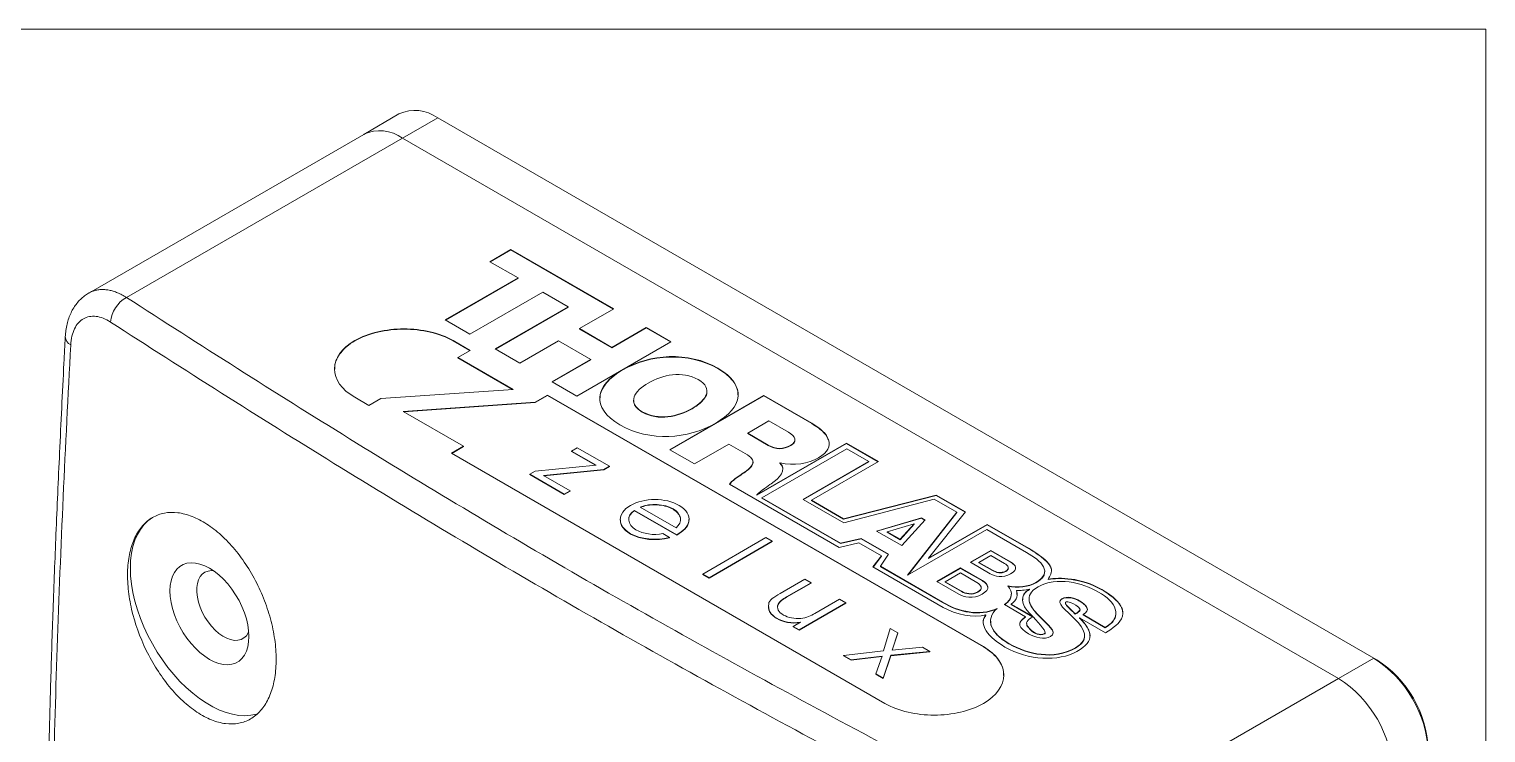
# Model space of a CAD drawing. Header units: inches. Extents: x 0.1 to 10.9, y 0 to 8.5.
# Drawn here: x 8.402 to 10.944, y 7.222 to 8.451 of the extents above; entities that cross this region are included whole.
import ezdxf

# ---------------------------------------------------------------- set-up
doc = ezdxf.new("R2010")
doc.units = ezdxf.units.IN
doc.header["$MEASUREMENT"] = 0

msp = doc.modelspace()

# ---------------------------------------------------------------- linework, layer by layer
at = {"color": 7, "linetype": 'Continuous', "lineweight": 18}
for p, q in [((0.0622, 8.4506), (10.9445, 8.4506)), ((10.9445, 0.0356), (10.9445, 8.4506)), ((9.0478, 8.3025), (8.9862, 8.267)), ((9.1153, 8.2959), (9.0537, 8.2603)), ((10.7487, 7.3529), (9.1153, 8.2959)), ((8.9862, 8.267), (8.5063, 7.9899)), ((9.0537, 8.2603), (8.5723, 7.9824)), ((10.6872, 7.3174), (9.0537, 8.2603)), ((9.2063, 8.0447), (9.2431, 8.066)), ((9.2069, 8.0444), (9.2431, 8.0654)), ((9.2431, 8.066), (9.4226, 7.9623)), ((9.2431, 8.0654), (9.2431, 8.066)), ((9.2431, 8.0654), (9.4221, 7.962)), ((9.2555, 8.0164), (9.2063, 8.0447)), ((9.1283, 7.943), (9.2555, 8.0164)), ((9.1289, 7.9427), (9.2555, 8.0158)), ((9.2555, 8.0158), (9.2555, 8.0164)), ((9.2986, 7.9917), (9.1713, 7.9182)), ((9.3431, 7.966), (9.2986, 7.9917)), ((9.2158, 7.8925), (9.3431, 7.966)), ((9.2163, 7.8922), (9.3431, 7.9654)), ((9.3431, 7.9654), (9.3431, 7.966)), ((9.4226, 7.9623), (9.3629, 7.9279)), ((9.1713, 7.9182), (9.1283, 7.943)), ((8.9707, 7.9065), (8.9707, 7.9071)), ((9.0565, 7.9269), (9.0565, 7.9275)), ((9.1721, 7.8899), (9.1424, 7.9071)), ((9.1424, 7.9065), (9.1424, 7.9071)), ((9.1716, 7.8896), (9.1424, 7.9065)), ((9.3263, 7.9067), (9.2587, 7.8677)), ((9.3828, 7.8741), (9.3263, 7.9067)), ((9.3629, 7.9279), (9.4194, 7.8952)), ((9.3629, 7.9272), (9.3629, 7.9279)), ((9.3629, 7.9272), (9.4194, 7.8946)), ((9.4194, 7.8952), (9.4791, 7.9297)), ((9.4194, 7.8946), (9.4791, 7.9291)), ((9.4791, 7.9297), (9.5221, 7.9049)), ((9.4791, 7.9291), (9.4791, 7.9297)), ((9.4791, 7.9291), (9.5215, 7.9046)), ((9.1503, 7.8773), (9.1721, 7.8899)), ((9.2587, 7.8677), (9.2158, 7.8925)), ((9.5221, 7.9049), (9.3581, 7.8103)), ((9.4194, 7.8946), (9.4194, 7.8952)), ((9.2469, 7.8216), (9.1503, 7.8773)), ((9.1503, 7.8767), (9.1503, 7.8773)), ((9.2459, 7.8215), (9.1503, 7.8767)), ((9.3152, 7.8351), (9.3828, 7.8741)), ((9.3157, 7.8348), (9.3828, 7.8735)), ((9.3828, 7.8735), (9.3828, 7.8741)), ((9.4383, 7.8558), (9.4383, 7.8564)), ((9.6041, 7.8582), (9.6041, 7.8589)), ((9.3581, 7.8103), (9.3152, 7.8351)), ((8.9707, 7.808), (8.995, 7.794)), ((8.995, 7.794), (9.016, 7.8061)), ((9.016, 7.8061), (9.2469, 7.8216)), ((9.3072, 7.8119), (9.2854, 7.7993)), ((9.3072, 7.8113), (9.2854, 7.7987)), ((10.0676, 7.3729), (9.3072, 7.8119)), ((9.3072, 7.8113), (9.3072, 7.8119)), ((10.0676, 7.3723), (9.3072, 7.8113)), ((9.5205, 7.7166), (9.6844, 7.8112)), ((9.5211, 7.7163), (9.6844, 7.8106)), ((9.5852, 7.8183), (9.5852, 7.8191)), ((9.6844, 7.8112), (9.7684, 7.7627)), ((9.6844, 7.8106), (9.6844, 7.8112)), ((9.6844, 7.8106), (9.7684, 7.7621)), ((9.2854, 7.7993), (9.0551, 7.7835)), ((9.0551, 7.7835), (9.1606, 7.7226)), ((9.2854, 7.7987), (9.0561, 7.7829)), ((9.2854, 7.7987), (9.2854, 7.7993)), ((9.4571, 7.8029), (9.4571, 7.8022)), ((9.4724, 7.7822), (9.4724, 7.7828)), ((9.5595, 7.7882), (9.5595, 7.7888)), ((9.6933, 7.7667), (9.6563, 7.7454)), ((9.7274, 7.747), (9.6933, 7.7667)), ((9.7684, 7.7621), (9.7684, 7.7627)), ((9.6563, 7.7454), (9.6923, 7.7246)), ((9.6563, 7.7448), (9.6563, 7.7454)), ((9.6563, 7.7448), (9.6923, 7.724)), ((9.7387, 7.7331), (9.7387, 7.7338)), ((9.1606, 7.7226), (9.1396, 7.7104)), ((9.1396, 7.7104), (9.8959, 7.2738)), ((9.1606, 7.722), (9.1402, 7.7101)), ((9.1606, 7.722), (9.1606, 7.7226)), ((9.349, 7.7142), (9.359, 7.72)), ((9.3916, 7.6896), (9.349, 7.7142)), ((9.349, 7.7136), (9.349, 7.7142)), ((9.3907, 7.6895), (9.349, 7.7136)), ((9.359, 7.72), (9.415, 7.6876)), ((9.5634, 7.6918), (9.5205, 7.7166)), ((9.6232, 7.7263), (9.5634, 7.6918)), ((9.6557, 7.7075), (9.6232, 7.7263)), ((9.8286, 7.728), (9.6721, 7.6377)), ((9.8286, 7.7273), (9.6721, 7.6371)), ((9.6811, 7.6328), (9.8291, 7.7183)), ((9.6923, 7.724), (9.6923, 7.7246)), ((9.7314, 7.7237), (9.7314, 7.7243)), ((9.8844, 7.6958), (9.8286, 7.728)), ((9.8286, 7.7273), (9.8286, 7.728)), ((9.8839, 7.6955), (9.8286, 7.7273)), ((9.8291, 7.7183), (9.8678, 7.696)), ((9.276, 7.6738), (9.2856, 7.6794)), ((9.2856, 7.6794), (9.3916, 7.6896)), ((9.405, 7.6819), (9.2997, 7.6716)), ((9.405, 7.6812), (9.3006, 7.6711)), ((9.415, 7.6876), (9.405, 7.6819)), ((9.415, 7.687), (9.405, 7.6812)), ((9.405, 7.6812), (9.405, 7.6819)), ((9.415, 7.687), (9.415, 7.6876)), ((9.6656, 7.6947), (9.6656, 7.6954)), ((9.7129, 7.6939), (9.7125, 7.6937)), ((9.7125, 7.693), (9.7125, 7.6937)), ((9.8678, 7.696), (9.7532, 7.6298)), ((9.8678, 7.6954), (9.7537, 7.6295)), ((9.7675, 7.6283), (9.8844, 7.6958)), ((9.8678, 7.6954), (9.8678, 7.696)), ((9.3363, 7.639), (9.276, 7.6738)), ((9.276, 7.6732), (9.276, 7.6738)), ((9.3363, 7.6383), (9.276, 7.6732)), ((9.2997, 7.6716), (9.3463, 7.6447)), ((9.6248, 7.6564), (9.816, 7.546)), ((9.6462, 7.6737), (9.6462, 7.6743)), ((9.3463, 7.6447), (9.3363, 7.639)), ((9.3463, 7.6441), (9.3363, 7.6383)), ((9.3363, 7.6383), (9.3363, 7.639)), ((9.3463, 7.6441), (9.3463, 7.6447)), ((9.6721, 7.6371), (9.6721, 7.6377)), ((9.8181, 7.5537), (9.6811, 7.6328)), ((9.6811, 7.6322), (9.6811, 7.6328)), ((9.8181, 7.5531), (9.6811, 7.6322)), ((9.7532, 7.6298), (9.8242, 7.5888)), ((9.8236, 7.5959), (9.7675, 7.6283)), ((9.7675, 7.6277), (9.7675, 7.6283)), ((9.8236, 7.5952), (9.7675, 7.6277)), ((9.9854, 7.6374), (9.8236, 7.5959)), ((9.9854, 7.6368), (9.8236, 7.5952)), ((9.8242, 7.5888), (9.9819, 7.6301)), ((9.9819, 7.6301), (10.0212, 7.6074)), ((10.0361, 7.6082), (9.9854, 7.6374)), ((9.9854, 7.6368), (9.9854, 7.6374)), ((10.0357, 7.6078), (9.9854, 7.6368)), ((9.5325, 7.5682), (9.4587, 7.6107)), ((9.4587, 7.6101), (9.4587, 7.6107)), ((9.5325, 7.5676), (9.4587, 7.6101)), ((9.5315, 7.5803), (9.4687, 7.6165)), ((9.5262, 7.6126), (9.5262, 7.6133)), ((10.0212, 7.6074), (9.9354, 7.4975)), ((10.0212, 7.6068), (9.9363, 7.498)), ((9.9718, 7.5273), (10.0361, 7.6082)), ((10.0212, 7.6068), (10.0212, 7.6074)), ((9.4338, 7.5949), (9.4338, 7.5941)), ((9.5537, 7.5945), (9.5536, 7.5908)), ((9.5536, 7.5908), (9.5536, 7.5914)), ((9.554, 7.5944), (9.554, 7.5952)), ((9.8236, 7.5952), (9.8236, 7.5959)), ((9.8812, 7.5747), (9.9598, 7.5978)), ((9.8819, 7.5743), (9.9598, 7.5972)), ((9.9468, 7.5873), (9.8995, 7.5733)), ((9.9223, 7.5602), (9.9468, 7.5873)), ((9.9223, 7.5595), (9.9468, 7.5866)), ((9.9659, 7.5943), (9.9253, 7.5493)), ((9.9354, 7.4975), (10.0735, 7.5772)), ((9.9468, 7.5866), (9.9468, 7.5873)), ((9.9598, 7.5978), (9.9659, 7.5943)), ((9.9598, 7.5972), (9.9598, 7.5978)), ((9.9598, 7.5972), (9.9655, 7.5939)), ((10.074, 7.5863), (9.9718, 7.5273)), ((10.074, 7.5857), (9.9718, 7.5267)), ((10.0735, 7.5772), (10.1428, 7.5372)), ((10.1464, 7.5445), (10.074, 7.5863)), ((10.074, 7.5857), (10.074, 7.5863)), ((10.1464, 7.5439), (10.074, 7.5857)), ((9.4518, 7.5694), (9.4518, 7.57)), ((9.5083, 7.5702), (9.5198, 7.5636)), ((9.5198, 7.563), (9.5198, 7.5636)), ((9.5325, 7.5676), (9.5325, 7.5682)), ((9.5778, 7.4996), (9.6879, 7.5631)), ((9.6989, 7.5568), (9.5888, 7.4932)), ((9.6989, 7.5561), (9.5888, 7.4926)), ((9.6879, 7.5631), (9.6989, 7.5568)), ((9.6989, 7.5561), (9.6989, 7.5568)), ((9.816, 7.546), (9.85, 7.5543)), ((9.8543, 7.5616), (9.8181, 7.5537)), ((9.8543, 7.561), (9.8181, 7.5531)), ((9.8181, 7.5531), (9.8181, 7.5537)), ((9.85, 7.5543), (9.8897, 7.5313)), ((9.9022, 7.534), (9.8543, 7.5616)), ((9.8543, 7.561), (9.8543, 7.5616)), ((9.9019, 7.5335), (9.8543, 7.561)), ((9.9253, 7.5493), (9.8812, 7.5747)), ((9.8995, 7.5727), (9.8995, 7.5733)), ((9.8995, 7.5733), (9.9223, 7.5602)), ((9.8995, 7.5727), (9.9223, 7.5595)), ((9.9223, 7.5595), (9.9223, 7.5602)), ((9.8897, 7.5313), (9.8749, 7.512)), ((9.8897, 7.5307), (9.8752, 7.5118)), ((9.8881, 7.5131), (9.9022, 7.534)), ((9.8897, 7.5307), (9.8897, 7.5313)), ((9.9718, 7.5267), (9.9718, 7.5273)), ((10.0449, 7.5201), (10.0808, 7.5408)), ((10.0454, 7.5198), (10.0808, 7.5402)), ((10.0804, 7.5319), (10.0597, 7.5199)), ((10.1044, 7.518), (10.0804, 7.5319)), ((10.0808, 7.5408), (10.1151, 7.5209)), ((10.0808, 7.5402), (10.0808, 7.5408)), ((10.0808, 7.5402), (10.1151, 7.5203)), ((10.1464, 7.5439), (10.1464, 7.5445)), ((9.5778, 7.499), (9.5778, 7.4996)), ((9.5888, 7.4932), (9.5778, 7.4996)), ((9.8749, 7.512), (9.9974, 7.4412)), ((9.9964, 7.4505), (9.8881, 7.5131)), ((9.8881, 7.5124), (9.8881, 7.5131)), ((9.9964, 7.4499), (9.8881, 7.5124)), ((9.9864, 7.4863), (10.0278, 7.5102)), ((9.9869, 7.486), (10.0278, 7.5095)), ((10.0274, 7.5015), (10.0008, 7.4861)), ((10.0561, 7.4849), (10.0274, 7.5015)), ((10.0278, 7.5102), (10.0659, 7.4881)), ((10.0278, 7.5095), (10.0278, 7.5102)), ((10.0278, 7.5095), (10.0659, 7.4875)), ((10.0793, 7.5002), (10.0449, 7.5201)), ((10.0597, 7.5199), (10.0837, 7.5061)), ((10.0597, 7.5193), (10.0597, 7.5199)), ((10.0597, 7.5193), (10.0837, 7.5055)), ((10.0837, 7.5055), (10.0837, 7.5061)), ((10.1067, 7.5041), (10.1067, 7.5047)), ((10.1111, 7.5096), (10.1111, 7.5104)), ((10.1151, 7.5203), (10.1151, 7.5209)), ((10.1746, 7.5034), (10.1746, 7.5042)), ((9.5888, 7.4926), (9.5778, 7.499)), ((9.5888, 7.4926), (9.5888, 7.4932)), ((9.7129, 7.4659), (9.756, 7.4908)), ((9.767, 7.4844), (9.7239, 7.4596)), ((9.767, 7.4838), (9.7239, 7.459)), ((9.756, 7.4908), (9.767, 7.4844)), ((9.767, 7.4838), (9.767, 7.4844)), ((10.0246, 7.4643), (9.9864, 7.4863)), ((10.0008, 7.4861), (10.0295, 7.4696)), ((10.0008, 7.4855), (10.0008, 7.4861)), ((10.0008, 7.4855), (10.0295, 7.469)), ((10.0638, 7.4752), (10.0638, 7.476)), ((10.0659, 7.4875), (10.0659, 7.4881)), ((10.1594, 7.4843), (10.1594, 7.4849)), ((10.1804, 7.49), (10.1804, 7.4906)), ((9.7239, 7.459), (9.7239, 7.4596)), ((9.8278, 7.4493), (9.7463, 7.4023)), ((9.8278, 7.4487), (9.7463, 7.4017)), ((9.7737, 7.4308), (9.8167, 7.4557)), ((9.8167, 7.4557), (9.8278, 7.4493)), ((9.8278, 7.4487), (9.8278, 7.4493)), ((9.9964, 7.4499), (9.9964, 7.4505)), ((10.0295, 7.469), (10.0295, 7.4696)), ((10.0578, 7.4679), (10.0578, 7.4685)), ((10.1165, 7.4643), (10.1165, 7.4651)), ((10.1253, 7.4703), (10.1253, 7.4709)), ((10.1473, 7.4563), (10.1473, 7.4555)), ((10.1478, 7.4726), (10.1478, 7.4732)), ((10.2043, 7.4557), (10.2043, 7.4563)), ((10.2107, 7.4493), (10.2107, 7.4485)), ((10.2356, 7.4522), (10.2356, 7.4528)), ((10.2744, 7.4718), (10.2744, 7.4724)), ((9.6926, 7.4438), (9.6926, 7.443)), ((9.7095, 7.4465), (9.7085, 7.4415)), ((9.7095, 7.4465), (9.7095, 7.4471)), ((10.0719, 7.4277), (10.0719, 7.4283)), ((10.1042, 7.4463), (10.1412, 7.425)), ((10.1161, 7.4467), (10.1161, 7.4473)), ((10.1535, 7.4258), (10.1161, 7.4473)), ((10.1535, 7.4252), (10.1161, 7.4467)), ((10.1412, 7.4243), (10.1412, 7.425)), ((10.1535, 7.4252), (10.1535, 7.4258)), ((10.1639, 7.427), (10.1639, 7.4276)), ((10.228, 7.4296), (10.228, 7.4302)), ((10.2337, 7.4334), (10.2337, 7.434)), ((10.2354, 7.4232), (10.2806, 7.3971)), ((10.2354, 7.4226), (10.2354, 7.4232)), ((10.2364, 7.4372), (10.2364, 7.438)), ((10.2803, 7.4065), (10.2417, 7.4288)), ((10.2417, 7.4282), (10.2417, 7.4288)), ((10.2803, 7.4059), (10.2417, 7.4282)), ((10.2989, 7.4308), (10.2989, 7.4316)), ((9.7069, 7.4221), (9.7069, 7.4227)), ((9.7358, 7.4083), (9.7485, 7.4156)), ((9.7463, 7.4023), (9.7358, 7.4083)), ((9.7358, 7.4077), (9.7358, 7.4083)), ((9.7463, 7.4017), (9.7358, 7.4077)), ((9.7463, 7.4017), (9.7463, 7.4023)), ((9.7485, 7.4156), (9.7482, 7.4158)), ((9.7482, 7.4155), (9.7482, 7.4158)), ((9.893, 7.3654), (9.9052, 7.4046)), ((9.9052, 7.4046), (9.9182, 7.3971)), ((10.0801, 7.4178), (10.0801, 7.417)), ((10.143, 7.4137), (10.143, 7.413)), ((10.1481, 7.404), (10.1481, 7.4046)), ((10.2362, 7.4218), (10.2362, 7.4224)), ((10.2803, 7.4059), (10.2803, 7.4065)), ((9.9182, 7.3971), (9.9083, 7.3665)), ((9.9083, 7.3665), (9.9614, 7.3722)), ((9.9182, 7.3965), (9.9085, 7.3665)), ((9.9182, 7.3965), (9.9182, 7.3971)), ((9.9614, 7.3722), (9.9743, 7.3647)), ((10.0676, 7.3723), (10.0676, 7.3729)), ((10.1122, 7.3779), (10.1122, 7.3785)), ((10.1744, 7.3951), (10.1744, 7.3957)), ((10.1755, 7.3966), (10.1755, 7.3973)), ((10.2441, 7.3913), (10.2441, 7.3921)), ((9.8237, 7.3576), (9.893, 7.3654)), ((9.8367, 7.3501), (9.8237, 7.3576)), ((9.8237, 7.357), (9.8237, 7.3576)), ((9.8367, 7.3495), (9.8237, 7.357)), ((9.8909, 7.3564), (9.8367, 7.3501)), ((9.8906, 7.3558), (9.8367, 7.3495)), ((9.8367, 7.3495), (9.8367, 7.3501)), ((9.8799, 7.3252), (9.8909, 7.3564)), ((9.9062, 7.3578), (9.8928, 7.3177)), ((9.9062, 7.3571), (9.8928, 7.3171)), ((9.9743, 7.3647), (9.9062, 7.3578)), ((9.9743, 7.3641), (9.9062, 7.3571)), ((9.9062, 7.3571), (9.9062, 7.3578)), ((9.9743, 7.3641), (9.9743, 7.3647)), ((10.2282, 7.3703), (10.2282, 7.3709)), ((10.6872, 7.3174), (10.7487, 7.3529)), ((10.754, 7.3498), (10.7487, 7.3529)), ((9.8799, 7.3246), (9.8799, 7.3252)), ((9.8928, 7.3177), (9.8799, 7.3252)), ((9.8928, 7.3171), (9.8799, 7.3246)), ((9.8928, 7.3171), (9.8928, 7.3177)), ((10.2057, 7.0394), (10.6872, 7.3174))]:
    msp.add_line(p, q, dxfattribs=at)
at = {"color": 7, "linetype": 'Continuous', "lineweight": 18, "flags": 128}
for points in [[(8.6182, 7.5985), (8.6174, 7.598), (8.6096, 7.5923), (8.6027, 7.5855), (8.5965, 7.5775), (8.5913, 7.5685), (8.5869, 7.5585), (8.5835, 7.5475), (8.581, 7.5358), (8.5795, 7.5232), (8.579, 7.51), (8.5795, 7.4962), (8.581, 7.4819), (8.5835, 7.4673), (8.5869, 7.4524), (8.5913, 7.4373), (8.5965, 7.4222), (8.6027, 7.4072), (8.6096, 7.3923), (8.6174, 7.3777), (8.6258, 7.3635), (8.6349, 7.3497), (8.6446, 7.3365), (8.6548, 7.324), (8.6655, 7.3123), (8.6765, 7.3015), (8.6879, 7.2915), (8.6994, 7.2826), (8.7111, 7.2747), (8.7228, 7.2679), (8.7344, 7.2623), (8.746, 7.258), (8.7573, 7.2548), (8.7683, 7.253), (8.779, 7.2524), (8.7892, 7.2531), (8.7989, 7.255), (8.8011, 7.2557)], [(8.7859, 7.3905), (8.7854, 7.4004), (8.7839, 7.4107), (8.7814, 7.4213), (8.778, 7.4321), (8.7737, 7.4428), (8.7686, 7.4533), (8.7627, 7.4635), (8.7561, 7.4732), (8.749, 7.4823), (8.7414, 7.4906), (8.7335, 7.4981), (8.7253, 7.5045), (8.717, 7.5099), (8.7087, 7.5141), (8.7005, 7.5171), (8.6925, 7.5188), (8.6849, 7.5193), (8.6778, 7.5184), (8.6713, 7.5163), (8.6654, 7.5129), (8.6602, 7.5083), (8.6559, 7.5025), (8.6525, 7.4957), (8.65, 7.488), (8.6485, 7.4794), (8.648, 7.4701), (8.6485, 7.4602), (8.65, 7.4499), (8.6525, 7.4393), (8.6559, 7.4285), (8.6602, 7.4178), (8.6654, 7.4073), (8.6713, 7.3971), (8.6778, 7.3874), (8.6849, 7.3783), (8.6925, 7.37), (8.7005, 7.3625), (8.7087, 7.3561), (8.717, 7.3507), (8.7253, 7.3465), (8.7335, 7.3435), (8.7414, 7.3417), (8.749, 7.3413), (8.7561, 7.3422), (8.7627, 7.3443), (8.7686, 7.3477), (8.7737, 7.3523), (8.778, 7.3581), (8.7814, 7.3649), (8.7839, 7.3726), (8.7854, 7.3812), (8.7859, 7.3905)], [(8.7239, 7.5055), (8.7204, 7.5057), (8.7145, 7.5049), (8.7092, 7.5029), (8.7046, 7.4996), (8.7008, 7.4952), (8.6979, 7.4897), (8.6959, 7.4832), (8.6949, 7.4759), (8.6949, 7.4679), (8.6959, 7.4595), (8.6979, 7.4507), (8.7008, 7.4418), (8.7046, 7.433), (8.7092, 7.4244), (8.7145, 7.4163), (8.7204, 7.4087), (8.7268, 7.4019), (8.7334, 7.3961), (8.7403, 7.3913), (8.7472, 7.3876), (8.7539, 7.3851), (8.7605, 7.3839), (8.7666, 7.384), (8.7722, 7.3854), (8.7771, 7.3881), (8.7814, 7.3919), (8.7847, 7.3969), (8.7856, 7.3987)]]:
    msp.add_lwpolyline(points, dxfattribs=at)
at = {"color": 7, "linetype": 'Continuous', "lineweight": 18}
for centre, radius, start, end in [((9.0758, 8.2415), 0.0672, 54.0172, 114.6724), ((9.0143, 8.206), 0.0672, 54.0172, 114.6724), ((8.5996, 7.9341), 0.0555, 119.5204, 174.4674), ((10.6374, 7.1785), 0.2069, 2.5242, 57.4758), ((10.6489, 7.1851), 0.1954, 2.5243, 57.4757), ((10.5759, 7.1429), 0.2069, 2.5243, 57.4757), ((10.5759, 7.1429), 0.2069, 2.5242, 57.4758)]:
    msp.add_arc(centre, radius, start, end, dxfattribs=at)
at = {"color": 8, "linetype": 'Continuous', "lineweight": 18}
msp.add_arc((8.4827, 7.9147), 0.0172, 183.3155, 243.1174, dxfattribs=at)
at = {"color": 7, "linetype": 'Continuous', "lineweight": 18}
for points, knots in [([(8.5062, 7.9899), (8.5037, 7.9883), (8.4986, 7.9851), (8.4917, 7.9791), (8.4855, 7.9721), (8.48, 7.9643), (8.4752, 7.9556), (8.4714, 7.946), (8.4684, 7.9358), (8.4664, 7.925), (8.4658, 7.9174), (8.4655, 7.9137)], [0, 0, 0, 0, 0.100606, 0.204378, 0.310286, 0.418442, 0.52958, 0.644147, 0.762002, 0.881695, 1, 1, 1, 1]), ([(8.5723, 7.9824), (8.7006, 7.8994), (8.83, 7.8171), (9.0928, 7.6546), (9.2263, 7.5745), (9.4986, 7.4173), (9.6374, 7.3402), (9.9191, 7.1883), (10.0619, 7.1135), (10.2057, 7.0394)], [0, 0, 0, 0, 0.25, 0.25, 0.5, 0.5, 0.75, 0.75, 1, 1, 1, 1]), ([(8.5443, 7.9394), (8.5401, 7.9422), (8.5358, 7.9444), (8.5274, 7.9477), (8.5232, 7.9488), (8.5151, 7.9497), (8.5112, 7.9496), (8.5038, 7.9482), (8.5003, 7.9469), (8.4906, 7.9414), (8.4853, 7.9354), (8.4778, 7.9198), (8.4755, 7.9102), (8.4749, 7.8993)], [0, 0, 0, 0, 0.125, 0.125, 0.25, 0.25, 0.375, 0.375, 0.5, 0.5, 0.75, 0.75, 1, 1, 1, 1]), ([(10.1808, 6.9947), (10.0368, 7.0691), (9.8938, 7.1441), (9.6117, 7.2965), (9.3337, 7.4511), (9.0661, 7.6115), (8.8026, 7.7741), (8.6729, 7.8564), (8.5443, 7.9394)], [0, 0, 0, 0, 0.25, 0.25, 0.5, 0.75, 0.75, 1, 1, 1, 1]), ([(8.4655, 7.9137), (8.4647, 7.8984), (8.4611, 7.8308), (8.4556, 7.7159), (8.4492, 7.5725), (8.4441, 7.4398), (8.44, 7.3156), (8.4368, 7.1942), (8.4345, 7.0749), (8.4332, 6.9575), (8.4329, 6.8456), (8.4335, 6.7372), (8.435, 6.6291), (8.4373, 6.5184), (8.4405, 6.4036), (8.4447, 6.2838), (8.4499, 6.1579), (8.4563, 6.0241), (8.4616, 5.9213), (8.4649, 5.8629), (8.4655, 5.852)], [0, 0, 0, 0, 0.021682, 0.095397, 0.162704, 0.225261, 0.284132, 0.340031, 0.399258, 0.455659, 0.509634, 0.561554, 0.613791, 0.667983, 0.724414, 0.783495, 0.845788, 0.912087, 0.983596, 1, 1, 1, 1]), ([(8.9707, 7.9065), (8.9658, 7.9033), (8.9561, 7.8971), (8.9456, 7.8861), (8.9386, 7.8746), (8.9353, 7.8647), (8.9356, 7.8588), (8.9357, 7.8569)], [0, 0, 0, 0, 0.231157, 0.456279, 0.677939, 0.897888, 1, 1, 1, 1]), ([(8.4749, 7.8993), (8.4656, 7.7225), (8.4573, 7.5462), (8.4453, 7.196), (8.4418, 7.0222), (8.4418, 6.6784), (8.4453, 6.5083), (8.4573, 6.1713), (8.4656, 6.0042), (8.4749, 5.8379)], [0, 0, 0, 0, 0.25, 0.25, 0.5, 0.5, 0.75, 0.75, 1, 1, 1, 1]), ([(9.4334, 7.76), (9.3816, 7.79), (9.3903, 7.8288), (9.438, 7.8562), (9.4381, 7.8563), (9.4382, 7.8563), (9.4383, 7.8564)], [2, 2, 2, 2, 3, 3, 3, 3.002118, 3.002118, 3.002118, 3.002118]), ([(9.3985, 7.8051), (9.3987, 7.8083), (9.399, 7.8153), (9.404, 7.8258), (9.4122, 7.8365), (9.4236, 7.8467), (9.4333, 7.8527), (9.4383, 7.8558)], [0, 0, 0, 0, 0.1676076, 0.3656629, 0.5690956, 0.7800444, 1, 1, 1, 1]), ([(9.6041, 7.8589), (9.6561, 7.8289), (9.6476, 7.7901), (9.6001, 7.7626), (9.5526, 7.7351), (9.4854, 7.7301), (9.4334, 7.76)], [0, 0, 0, 0, 1, 1, 1, 2, 2, 2, 2]), ([(9.6041, 7.8582), (9.6089, 7.8553), (9.6181, 7.8495), (9.6285, 7.8397), (9.6355, 7.8297), (9.6392, 7.8205), (9.6392, 7.8147), (9.6392, 7.8124)], [0, 0, 0, 0, 0.236515, 0.456226, 0.663886, 0.864088, 1, 1, 1, 1]), ([(9.5595, 7.7882), (9.5627, 7.7902), (9.5692, 7.7942), (9.577, 7.801), (9.5825, 7.8082), (9.5854, 7.8141), (9.5849, 7.8175), (9.5848, 7.8184)], [0, 0, 0, 0, 0.241488, 0.477773, 0.70551, 0.924663, 1, 1, 1, 1]), ([(9.4576, 7.8023), (9.4576, 7.8005), (9.4576, 7.7961), (9.4624, 7.7889), (9.469, 7.7845), (9.4724, 7.7822)], [0, 0, 0, 0, 0.2310145, 0.5925702, 1, 1, 1, 1]), ([(9.7684, 7.7621), (9.7723, 7.7597), (9.78, 7.7549), (9.7892, 7.7468), (9.7956, 7.7382), (9.7986, 7.7313), (9.7983, 7.7274), (9.7982, 7.7265)], [0, 0, 0, 0, 0.244088, 0.482383, 0.712022, 0.933421, 1, 1, 1, 1]), ([(9.7314, 7.7237), (9.7333, 7.725), (9.7368, 7.7274), (9.739, 7.731), (9.7386, 7.7328), (9.7385, 7.7331)], [0, 0, 0, 0, 0.478146, 0.901382, 1, 1, 1, 1]), ([(9.6462, 7.6737), (9.6487, 7.6754), (9.6537, 7.6787), (9.6601, 7.684), (9.6641, 7.6891), (9.6658, 7.6928), (9.6655, 7.6945), (9.6655, 7.6947)], [0, 0, 0, 0, 0.277327, 0.5443814, 0.7929018, 0.9688881, 1, 1, 1, 1]), ([(8.6068, 7.3664), (8.6125, 7.3548), (8.6186, 7.3438), (8.632, 7.3228), (8.6393, 7.3127), (8.6544, 7.2942), (8.6623, 7.2858), (8.6785, 7.2708), (8.6869, 7.2641), (8.7037, 7.253), (8.7121, 7.2485), (8.7288, 7.2418), (8.7371, 7.2396), (8.753, 7.2375), (8.7608, 7.2377), (8.7755, 7.2405), (8.7824, 7.243), (8.7951, 7.2504), (8.801, 7.2553), (8.8114, 7.2671), (8.8159, 7.274), (8.8235, 7.2897), (8.8266, 7.2986), (8.8311, 7.3175), (8.8325, 7.3277), (8.8337, 7.3494), (8.8335, 7.3607), (8.8314, 7.3839), (8.8295, 7.3959), (8.8241, 7.4201), (8.8206, 7.4321), (8.8122, 7.456), (8.8072, 7.468), (8.796, 7.4909), (8.7898, 7.5019), (8.7763, 7.5231), (8.769, 7.5331), (8.7537, 7.5514), (8.7457, 7.5598), (8.7291, 7.5748), (8.7207, 7.5813), (8.7037, 7.5923), (8.6951, 7.5968), (8.6781, 7.6034), (8.6698, 7.6056), (8.6537, 7.6075), (8.6458, 7.6073), (8.6311, 7.6045), (8.6242, 7.602), (8.6113, 7.5946), (8.6055, 7.5897), (8.5952, 7.5781), (8.5907, 7.5711), (8.5833, 7.5554), (8.5804, 7.5468), (8.5761, 7.528), (8.5748, 7.5176), (8.5738, 7.4962), (8.5741, 7.4851), (8.5765, 7.4619), (8.5785, 7.4499), (8.5868, 7.414), (8.5955, 7.3895), (8.6068, 7.3664)], [0, 0, 0, 0, 0.03125, 0.03125, 0.0625, 0.0625, 0.09375, 0.09375, 0.125, 0.125, 0.15625, 0.15625, 0.1875, 0.1875, 0.21875, 0.21875, 0.25, 0.25, 0.28125, 0.28125, 0.3125, 0.3125, 0.34375, 0.34375, 0.375, 0.375, 0.40625, 0.40625, 0.4375, 0.4375, 0.46875, 0.46875, 0.5, 0.5, 0.53125, 0.53125, 0.5625, 0.5625, 0.59375, 0.59375, 0.625, 0.625, 0.65625, 0.65625, 0.6875, 0.6875, 0.71875, 0.71875, 0.75, 0.75, 0.78125, 0.78125, 0.8125, 0.8125, 0.84375, 0.84375, 0.875, 0.875, 0.90625, 0.90625, 0.9375, 0.9375, 1, 1, 1, 1]), ([(9.4587, 7.6101), (9.4563, 7.6083), (9.4516, 7.6045), (9.4487, 7.5989), (9.449, 7.5955), (9.4491, 7.5945)], [0, 0, 0, 0, 0.407228, 0.812539, 1, 1, 1, 1]), ([(9.4694, 7.6161), (9.4726, 7.6172), (9.4792, 7.6194), (9.4905, 7.6206), (9.5028, 7.6202), (9.5155, 7.6178), (9.5226, 7.6144), (9.5262, 7.6126)], [0, 0, 0, 0, 0.178749, 0.365999, 0.552484, 0.773697, 1, 1, 1, 1]), ([(9.5262, 7.6126), (9.5288, 7.6109), (9.5339, 7.6075), (9.5377, 7.6012), (9.5395, 7.5966), (9.539, 7.5944), (9.539, 7.5943)], [0, 0, 0, 0, 0.333855, 0.662575, 0.990408, 1, 1, 1, 1]), ([(9.4518, 7.5694), (9.4487, 7.5714), (9.4427, 7.5754), (9.437, 7.5824), (9.434, 7.5888), (9.4341, 7.5927), (9.4341, 7.5942)], [0, 0, 0, 0, 0.289682, 0.568646, 0.84183, 1, 1, 1, 1]), ([(10.1862, 7.505), (10.1862, 7.5054), (10.1866, 7.5081), (10.1845, 7.513), (10.1798, 7.5197), (10.172, 7.527), (10.1608, 7.5353), (10.1515, 7.5408), (10.1464, 7.5439)], [0, 0, 0, 0, 0.024124, 0.174209, 0.319369, 0.499004, 0.72279, 1, 1, 1, 1]), ([(10.1067, 7.5041), (10.1078, 7.5049), (10.11, 7.5064), (10.1113, 7.5085), (10.1111, 7.5096), (10.111, 7.5097)], [0, 0, 0, 0, 0.5050316, 0.9330981, 1, 1, 1, 1]), ([(10.1151, 7.5203), (10.1168, 7.5193), (10.1199, 7.5172), (10.1232, 7.5136), (10.1236, 7.511), (10.1238, 7.5098)], [0, 0, 0, 0, 0.350739, 0.688957, 1, 1, 1, 1]), ([(10.1744, 7.5035), (10.1742, 7.5016), (10.174, 7.4972), (10.1688, 7.4904), (10.1627, 7.4864), (10.1594, 7.4843)], [0, 0, 0, 0, 0.260166, 0.603096, 1, 1, 1, 1]), ([(10.0578, 7.4679), (10.0593, 7.4689), (10.0621, 7.4708), (10.0639, 7.4736), (10.0637, 7.475), (10.0636, 7.4753)], [0, 0, 0, 0, 0.490106, 0.899018, 1, 1, 1, 1]), ([(10.0659, 7.4875), (10.0677, 7.4863), (10.0713, 7.4841), (10.0748, 7.4801), (10.0751, 7.4772), (10.0753, 7.4759)], [0, 0, 0, 0, 0.355155, 0.698906, 1, 1, 1, 1]), ([(10.1163, 7.4644), (10.1162, 7.4628), (10.116, 7.4586), (10.1121, 7.452), (10.1069, 7.4478), (10.1042, 7.4457)], [0, 0, 0, 0, 0.244425, 0.614255, 1, 1, 1, 1]), ([(10.1262, 7.4638), (10.1262, 7.4645), (10.1264, 7.4666), (10.1258, 7.4688), (10.1253, 7.4703)], [0, 0, 0, 0, 0.291264, 1, 1, 1, 1]), ([(10.1478, 7.4726), (10.145, 7.4706), (10.1394, 7.4666), (10.1361, 7.4601), (10.1363, 7.4561), (10.1364, 7.4547)], [0, 0, 0, 0, 0.390572, 0.782828, 1, 1, 1, 1]), ([(10.1639, 7.427), (10.1611, 7.4299), (10.1556, 7.4358), (10.1497, 7.4451), (10.1467, 7.4519), (10.1474, 7.4554), (10.1474, 7.4556)], [0, 0, 0, 0, 0.3323877, 0.6600024, 0.9754198, 1, 1, 1, 1]), ([(10.2043, 7.4557), (10.203, 7.4549), (10.201, 7.4534), (10.2011, 7.4515), (10.2011, 7.4507)], [0, 0, 0, 0, 0.589778, 1, 1, 1, 1]), ([(10.228, 7.4296), (10.2257, 7.4318), (10.2217, 7.4356), (10.2165, 7.4406), (10.213, 7.4442), (10.2114, 7.4466), (10.2106, 7.448), (10.2107, 7.4486), (10.2108, 7.4486)], [0, 0, 0, 0, 0.354508, 0.622132, 0.814753, 0.917879, 0.993418, 1, 1, 1, 1]), ([(10.249, 7.4372), (10.249, 7.4372), (10.2493, 7.4383), (10.248, 7.4417), (10.2439, 7.447), (10.2384, 7.4504), (10.2356, 7.4522)], [0, 0, 0, 0, 0.003545, 0.188656, 0.582218, 1, 1, 1, 1]), ([(10.3109, 7.4311), (10.3108, 7.4332), (10.3105, 7.438), (10.3066, 7.4456), (10.2995, 7.4541), (10.2888, 7.463), (10.2795, 7.4687), (10.2744, 7.4718)], [0, 0, 0, 0, 0.134111, 0.305757, 0.502065, 0.730909, 1, 1, 1, 1]), ([(9.7069, 7.4221), (9.7042, 7.4239), (9.6988, 7.4274), (9.6944, 7.4336), (9.6926, 7.439), (9.6928, 7.4421), (9.6929, 7.4431)], [0, 0, 0, 0, 0.3005583, 0.6035103, 0.8672361, 1, 1, 1, 1]), ([(10.0719, 7.4277), (10.0707, 7.4258), (10.0682, 7.422), (10.0671, 7.4177), (10.0675, 7.4154), (10.0675, 7.4153)], [0, 0, 0, 0, 0.460682, 0.972735, 1, 1, 1, 1]), ([(10.1412, 7.4243), (10.1386, 7.4225), (10.134, 7.4191), (10.1308, 7.4144), (10.1313, 7.412), (10.1314, 7.4115)], [0, 0, 0, 0, 0.491087, 0.897356, 1, 1, 1, 1]), ([(10.1893, 7.3963), (10.1893, 7.3964), (10.1897, 7.3979), (10.188, 7.4011), (10.1848, 7.4062), (10.1789, 7.4123), (10.1716, 7.4194), (10.1665, 7.4244), (10.1639, 7.427)], [0, 0, 0, 0, 0.012334, 0.134026, 0.275832, 0.49461, 0.739592, 1, 1, 1, 1]), ([(10.2362, 7.4373), (10.2362, 7.4367), (10.2361, 7.4353), (10.2346, 7.4341), (10.2337, 7.4334)], [0, 0, 0, 0, 0.389783, 1, 1, 1, 1]), ([(10.2986, 7.4309), (10.2986, 7.4294), (10.2987, 7.4255), (10.2957, 7.4192), (10.2898, 7.412), (10.2835, 7.408), (10.2803, 7.4059)], [0, 0, 0, 0, 0.157368, 0.41991, 0.696604, 1, 1, 1, 1]), ([(10.1122, 7.3779), (10.1082, 7.3804), (10.1004, 7.3853), (10.091, 7.3935), (10.0843, 7.4022), (10.0804, 7.4101), (10.0805, 7.4151), (10.0805, 7.4171)], [0, 0, 0, 0, 0.228985, 0.449898, 0.662383, 0.867673, 1, 1, 1, 1]), ([(10.1481, 7.404), (10.1469, 7.4053), (10.1447, 7.4077), (10.143, 7.4109), (10.1432, 7.4126), (10.1432, 7.413)], [0, 0, 0, 0, 0.474814, 0.853681, 1, 1, 1, 1]), ([(10.2534, 7.3913), (10.2535, 7.3926), (10.2537, 7.3967), (10.2505, 7.4039), (10.2446, 7.4128), (10.2391, 7.4187), (10.2362, 7.4218)], [0, 0, 0, 0, 0.113132, 0.381798, 0.675726, 1, 1, 1, 1]), ([(10.1026, 7.3228), (10.1027, 7.3249), (10.1029, 7.3311), (10.0994, 7.3411), (10.0925, 7.3524), (10.082, 7.3631), (10.0725, 7.3692), (10.0676, 7.3723)], [0, 0, 0, 0, 0.117557, 0.333617, 0.551444, 0.772745, 1, 1, 1, 1]), ([(10.1754, 7.3966), (10.1754, 7.3965), (10.1755, 7.3962), (10.1753, 7.3958), (10.175, 7.3953), (10.1746, 7.3952), (10.1744, 7.3951)], [0, 0, 0, 0, 0.226683, 0.523758, 0.773779, 1, 1, 1, 1]), ([(10.244, 7.3914), (10.2438, 7.3891), (10.2432, 7.3841), (10.2379, 7.3767), (10.2315, 7.3725), (10.2282, 7.3703)], [0, 0, 0, 0, 0.297581, 0.627114, 1, 1, 1, 1])]:
    msp.add_open_spline(points, degree=3, knots=knots, dxfattribs=at)
at = {"color": 8, "linetype": 'Continuous', "lineweight": 18}
msp.add_open_spline([(8.5064, 7.9897), (8.5069, 7.9901), (8.5093, 7.9919), (8.5141, 7.9936), (8.5205, 7.9954), (8.5272, 7.9962), (8.5343, 7.9962), (8.5417, 7.9952), (8.5491, 7.9933), (8.5567, 7.9906), (8.5644, 7.9871), (8.5696, 7.984), (8.5723, 7.9824)], degree=3, knots=[0, 0, 0, 0, 0.033567, 0.142529, 0.247837, 0.353877, 0.462225, 0.57137, 0.676633, 0.782624, 0.890915, 1, 1, 1, 1], dxfattribs=at)
at = {"color": 7, "linetype": 'Continuous', "lineweight": 18}
for points in [[(8.9707, 7.9071), (8.9235, 7.8798), (8.9235, 7.8352), (8.9707, 7.808)], [(9.0565, 7.9275), (9.0254, 7.9275), (8.9943, 7.9207), (8.9707, 7.9071)], [(9.0565, 7.9269), (9.0254, 7.9269), (8.9943, 7.9201), (8.9707, 7.9065)], [(9.1424, 7.9071), (9.1187, 7.9207), (9.0876, 7.9275), (9.0565, 7.9275)], [(9.1424, 7.9065), (9.1187, 7.9201), (9.0876, 7.9269), (9.0565, 7.9269)], [(9.4383, 7.8564), (9.4856, 7.8836), (9.5524, 7.8886), (9.6041, 7.8589)], [(9.4383, 7.8558), (9.4856, 7.883), (9.5524, 7.888), (9.6041, 7.8582)], [(9.4829, 7.833), (9.4585, 7.819), (9.4448, 7.7988), (9.4724, 7.7828)], [(9.5699, 7.839), (9.5422, 7.855), (9.5072, 7.8471), (9.4829, 7.833)], [(9.5595, 7.7888), (9.5838, 7.8029), (9.5976, 7.8231), (9.5699, 7.839)], [(9.4724, 7.7828), (9.5001, 7.7668), (9.5351, 7.7748), (9.5595, 7.7888)], [(9.4724, 7.7822), (9.5001, 7.7662), (9.5351, 7.7741), (9.5595, 7.7882)], [(9.7684, 7.7627), (9.7975, 7.7459), (9.813, 7.7218), (9.7799, 7.7027)], [(9.7314, 7.7243), (9.7436, 7.7313), (9.7394, 7.7401), (9.7274, 7.747)], [(9.6462, 7.6743), (9.6616, 7.6845), (9.6758, 7.6959), (9.6557, 7.7075)], [(9.6923, 7.7246), (9.7052, 7.7171), (9.719, 7.7171), (9.7314, 7.7243)], [(9.6923, 7.724), (9.7052, 7.7165), (9.719, 7.7165), (9.7314, 7.7237)], [(9.7799, 7.7027), (9.7622, 7.6925), (9.7369, 7.6878), (9.7129, 7.6939)], [(9.7125, 7.6937), (9.7259, 7.6811), (9.7114, 7.6669), (9.6972, 7.6571)], [(9.7125, 7.693), (9.7162, 7.6895), (9.7178, 7.6859), (9.7178, 7.6823)], [(9.6248, 7.6564), (9.6266, 7.6617), (9.642, 7.6714), (9.6462, 7.6743)], [(9.6248, 7.6557), (9.6266, 7.6611), (9.642, 7.6707), (9.6462, 7.6737)], [(9.6972, 7.6571), (9.6926, 7.6539), (9.6788, 7.6449), (9.6721, 7.6377)], [(9.4516, 7.6193), (9.4753, 7.633), (9.513, 7.6331), (9.5367, 7.6194)], [(9.4518, 7.57), (9.4279, 7.5838), (9.4278, 7.6056), (9.4516, 7.6193)], [(9.4587, 7.6107), (9.4438, 7.6015), (9.4462, 7.5855), (9.4613, 7.5768)], [(9.4687, 7.6165), (9.4864, 7.6236), (9.5109, 7.6221), (9.5262, 7.6133)], [(9.5262, 7.6133), (9.5413, 7.6046), (9.5431, 7.5903), (9.5315, 7.5803)], [(9.5367, 7.6194), (9.5495, 7.612), (9.5555, 7.6019), (9.5536, 7.5914)], [(9.4613, 7.5768), (9.4733, 7.5698), (9.4923, 7.5666), (9.5083, 7.5702)], [(9.5536, 7.5914), (9.5519, 7.5816), (9.544, 7.5751), (9.5325, 7.5682)], [(9.5536, 7.5908), (9.5519, 7.581), (9.544, 7.5745), (9.5325, 7.5676)], [(9.5198, 7.5636), (9.4978, 7.5574), (9.469, 7.5601), (9.4518, 7.57)], [(9.5198, 7.563), (9.4978, 7.5568), (9.469, 7.5595), (9.4518, 7.5694)], [(10.1428, 7.5372), (10.1688, 7.5227), (10.1902, 7.5027), (10.1594, 7.4849)], [(10.1804, 7.4906), (10.1867, 7.5022), (10.1991, 7.5141), (10.1464, 7.5445)], [(10.1152, 7.5), (10.1019, 7.4923), (10.0869, 7.4958), (10.0793, 7.5002)], [(10.0837, 7.5061), (10.0891, 7.503), (10.099, 7.5002), (10.1067, 7.5047)], [(10.0837, 7.5055), (10.0891, 7.5024), (10.099, 7.4996), (10.1067, 7.5041)], [(10.1067, 7.5047), (10.1145, 7.5092), (10.1109, 7.5143), (10.1044, 7.518)], [(10.1151, 7.5209), (10.1245, 7.5155), (10.1288, 7.5079), (10.1152, 7.5)], [(10.0578, 7.4685), (10.0679, 7.4743), (10.0638, 7.4804), (10.0561, 7.4849)], [(10.0659, 7.4881), (10.0763, 7.4821), (10.081, 7.4735), (10.0653, 7.4645)], [(10.1101, 7.4789), (10.1205, 7.4681), (10.1179, 7.4557), (10.1042, 7.4463)], [(10.1594, 7.4849), (10.1462, 7.4772), (10.1275, 7.4756), (10.1101, 7.4789)], [(10.1594, 7.4843), (10.1462, 7.4766), (10.1275, 7.475), (10.1101, 7.4783)], [(10.1639, 7.4276), (10.1487, 7.4433), (10.136, 7.4616), (10.1631, 7.4772)], [(10.1631, 7.4772), (10.1954, 7.4958), (10.2406, 7.4843), (10.2685, 7.4682)], [(10.2744, 7.4724), (10.2374, 7.4938), (10.201, 7.494), (10.1804, 7.4906)], [(10.2744, 7.4718), (10.2374, 7.4932), (10.201, 7.4933), (10.1804, 7.49)], [(9.6929, 7.4477), (9.6932, 7.4535), (9.7022, 7.4597), (9.7129, 7.4659)], [(9.7239, 7.4596), (9.7176, 7.4559), (9.7117, 7.4522), (9.7095, 7.4471)], [(9.7239, 7.459), (9.7176, 7.4553), (9.7117, 7.4516), (9.7095, 7.4465)], [(10.0916, 7.4395), (10.0595, 7.4255), (10.0255, 7.4337), (9.9964, 7.4505)], [(10.0916, 7.4389), (10.0595, 7.4249), (10.0255, 7.4331), (9.9964, 7.4499)], [(10.0653, 7.4645), (10.0499, 7.4556), (10.0331, 7.4594), (10.0246, 7.4643)], [(10.0295, 7.4696), (10.0358, 7.4659), (10.0479, 7.4627), (10.0578, 7.4685)], [(10.0295, 7.469), (10.0358, 7.4653), (10.0479, 7.4621), (10.0578, 7.4679)], [(10.1161, 7.4473), (10.1274, 7.4538), (10.1274, 7.465), (10.1253, 7.4709)], [(10.1253, 7.4709), (10.1319, 7.4712), (10.1401, 7.4706), (10.1478, 7.4732)], [(10.1478, 7.4732), (10.1304, 7.4632), (10.1335, 7.4462), (10.1483, 7.4311)], [(10.2043, 7.4563), (10.1929, 7.4498), (10.2122, 7.4362), (10.2278, 7.4203)], [(10.2356, 7.4528), (10.2273, 7.4576), (10.214, 7.462), (10.2043, 7.4563)], [(10.2356, 7.4522), (10.2273, 7.457), (10.214, 7.4613), (10.2043, 7.4557)], [(10.228, 7.4302), (10.2126, 7.4451), (10.2079, 7.4488), (10.2123, 7.4513)], [(10.2123, 7.4513), (10.2142, 7.4525), (10.2245, 7.448), (10.2287, 7.4455)], [(10.2417, 7.4288), (10.2557, 7.4362), (10.2474, 7.446), (10.2356, 7.4528)], [(10.2685, 7.4682), (10.2979, 7.4512), (10.3134, 7.4258), (10.2803, 7.4065)], [(10.2806, 7.3971), (10.3044, 7.4109), (10.338, 7.4357), (10.2744, 7.4724)], [(9.7069, 7.4227), (9.6965, 7.4288), (9.6913, 7.4361), (9.6929, 7.4477)], [(9.7095, 7.4471), (9.7062, 7.44), (9.71, 7.4332), (9.719, 7.428)], [(9.719, 7.428), (9.7269, 7.4235), (9.7377, 7.4213), (9.7489, 7.4222)], [(9.7489, 7.4222), (9.7589, 7.4232), (9.7667, 7.4268), (9.7737, 7.4308)], [(9.9974, 7.4412), (10.0197, 7.4288), (10.0504, 7.423), (10.0719, 7.4283)], [(10.0719, 7.4283), (10.062, 7.4162), (10.0664, 7.3954), (10.1053, 7.372)], [(10.1122, 7.3785), (10.0821, 7.3959), (10.0687, 7.4194), (10.0916, 7.4395)], [(10.1412, 7.425), (10.1246, 7.4145), (10.1298, 7.405), (10.1462, 7.3955)], [(10.1481, 7.4046), (10.1376, 7.4152), (10.1453, 7.4199), (10.1542, 7.425)], [(10.1483, 7.4311), (10.15, 7.4294), (10.1518, 7.4276), (10.1535, 7.4258)], [(10.1542, 7.425), (10.1671, 7.4115), (10.1792, 7.3973), (10.1744, 7.3957)], [(10.185, 7.3906), (10.198, 7.3981), (10.1793, 7.4118), (10.1639, 7.4276)], [(10.2337, 7.434), (10.232, 7.4326), (10.2307, 7.4318), (10.228, 7.4302)], [(10.2337, 7.4334), (10.232, 7.432), (10.2307, 7.4312), (10.228, 7.4296)], [(10.2287, 7.4455), (10.2372, 7.4402), (10.2382, 7.4376), (10.2337, 7.434)], [(10.2362, 7.4224), (10.2359, 7.4227), (10.2357, 7.4229), (10.2354, 7.4232)], [(9.7482, 7.4158), (9.7327, 7.4127), (9.7182, 7.4162), (9.7069, 7.4227)], [(9.7482, 7.4152), (9.7327, 7.4121), (9.7182, 7.4156), (9.7069, 7.4221)], [(10.1744, 7.3957), (10.1654, 7.3925), (10.1581, 7.3944), (10.1481, 7.4046)], [(10.1744, 7.3951), (10.1654, 7.3919), (10.1581, 7.3938), (10.1481, 7.404)], [(10.2278, 7.4203), (10.2432, 7.4045), (10.2549, 7.3863), (10.2282, 7.3709)], [(10.2308, 7.3647), (10.2638, 7.383), (10.2573, 7.4005), (10.2362, 7.4224)], [(10.2362, 7.4218), (10.2359, 7.4221), (10.2357, 7.4223), (10.2354, 7.4226)], [(10.0676, 7.2738), (10.1149, 7.3011), (10.1149, 7.3457), (10.0676, 7.3729)], [(10.2282, 7.3709), (10.1907, 7.3493), (10.1449, 7.3597), (10.1122, 7.3785)], [(10.2282, 7.3703), (10.1907, 7.3487), (10.1449, 7.3591), (10.1122, 7.3779)], [(10.1462, 7.3955), (10.1579, 7.3888), (10.174, 7.3842), (10.185, 7.3906)], [(10.1053, 7.372), (10.1454, 7.3491), (10.1991, 7.3462), (10.2308, 7.3647)], [(9.8959, 7.2738), (9.9196, 7.2602), (9.9507, 7.2534), (9.9818, 7.2534)], [(9.9818, 7.2534), (10.0129, 7.2534), (10.044, 7.2602), (10.0676, 7.2738)]]:
    msp.add_open_spline(points, degree=3, dxfattribs=at)

doc.saveas('drawing.dxf')
